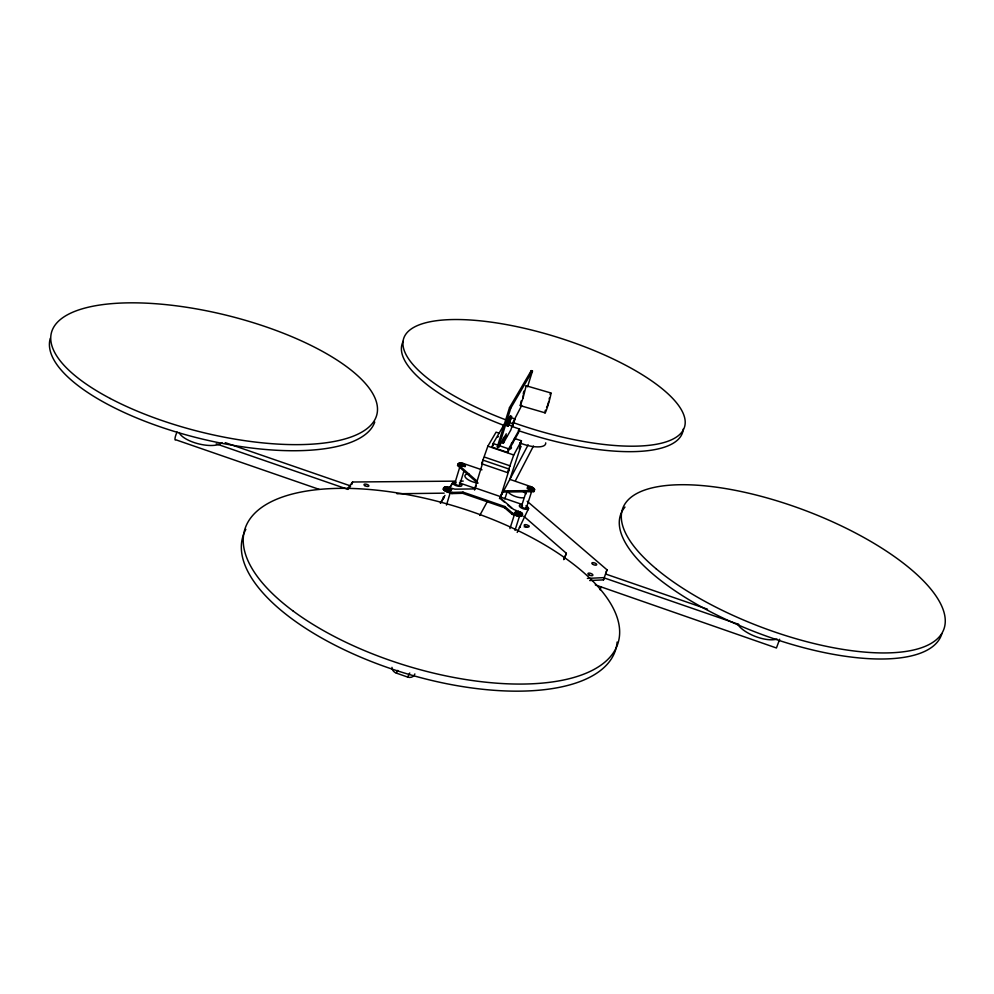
<?xml version="1.0" encoding="UTF-8"?>
<svg xmlns="http://www.w3.org/2000/svg" width="994" height="994" viewBox="0 0 994 994"><rect width="100%" height="100%" fill="white"/><g stroke="black" fill="none" stroke-linecap="round" stroke-linejoin="round"><path stroke-width="1.49" d="M545.11 412.845L520.309 405.614L523.092 397.886L523.204 394.953M514.395 438.416L521.44 440.814L519.365 449.126L520.881 446.306L509.872 479.257L499.497 498.653L503.349 490.899L534.138 490.527L534.524 489.731L531.902 486.998L509.81 479.356M546.538 407.291L546.936 407.13M511.189 417.803L508.617 425.059L509.263 423.755M503.349 490.899L502.989 492.042L533.778 491.657C535.356 488.352 529.355 487.632 527.479 486.675M517.191 532.424L528.51 508.605L525.913 505.847M443.833 488.253L443.299 489.123L444.057 490.291L447.089 491.943L451.885 493.596L462.645 493.297L504.542 507.723L512.245 514.37L518.955 516.408L522.061 515.7L521.651 512.829L513.438 509.313L499.858 497.497M522.061 515.7L522.496 514.035L521.651 512.829M526.137 385.945L523.092 397.886M549.284 399.265L549.26 398.159M475.418 488.004L474.896 488.911L454.867 489.16L445.859 486.749L443.659 487.955L446.256 490.291L452.245 492.428L463.005 492.129L504.915 506.555L512.618 513.202L519.328 515.24L522.434 514.544M521.154 400.955L520.309 405.614M779.656 639.279L776.438 647.989L595.294 584.882M548.75 401.452L547.259 406.31M351.938 484.252L352.572 482.003L455.538 481.146M443.299 489.123L443.759 487.458M512.991 423.779L512.432 426.351L515.029 418.785L512.991 423.779L509.176 422.475M443.523 489.694L443.871 488.526M444.554 488.004L444.902 486.836M444.057 490.291L444.405 489.123M445.859 486.749L445.511 487.917L451.823 489.446M444.865 490.899L445.225 489.731M446.641 487.979L447.002 486.824M445.908 491.458L446.256 490.291M447.884 488.203L448.232 487.035M447.089 491.943L447.437 490.763M449.126 488.563L449.487 487.395M477.07 482.599L457.588 465.515L457.936 464.372L459.489 463.042L462.695 463.266L481.978 469.814M450.071 487.532L453.152 482.189L455.848 481.941L455.5 483.072M457.588 465.515L458.396 463.614M458.806 463.266L458.06 464.757M446.468 505.114L450.369 492.241M459.141 464.173L459.489 463.042M453.5 483.084L453.836 481.966M460.408 462.968L460.06 464.099L463.552 464.745L463.9 463.614M454.42 482.997L454.755 481.879M454.854 483.283L459.924 466.584M451.885 493.596L452.245 492.428M461.154 464.173L461.502 463.042M462.347 464.397L462.695 463.266M459.688 484.948L463.937 471.032M462.645 493.297L463.005 492.129M482.488 463.626L475.008 487.868L500.653 496.677L509.152 469.615L507.536 472.622L481.643 463.751L487.868 446.157L496.081 432.154L498.901 433.123M474.536 490.067L474.896 488.911M511.376 426.264L519.638 429.085L518.545 432.552L507.574 452.419L491.98 447.089L493.086 443.523L504.48 423.916M503.784 437.372L502.144 442.653L503.399 443.076L506.269 433.831L498.615 447.275L497.335 446.828L509.512 407.615L531.256 370.638L532.473 371.048L527.541 386.815M498.615 447.275L510.804 408.062L532.473 371.048M506.778 425.668L509.027 418.412L510.456 415.952L511.724 416.387L508.046 426.103L506.778 425.668L510.456 415.952M513.712 420.785L510.879 429.88L503.399 443.076M523.254 393.475L524.012 391.052M529.914 374.937L531.256 370.638M521.713 405.453L514.42 419.543M507.574 452.419L508.679 448.853L519.638 429.085M507.536 472.622L513.749 455.003L521.44 440.814M504.865 498.963L507.188 491.57M504.542 507.723L504.915 506.555M512.245 514.37L512.618 513.202M509.959 528.597L514.507 514.32M516.47 515.824L516.843 514.656M520.806 512.221L520.434 513.376L518.185 512.332L518.557 511.177M517.725 516.184L518.098 515.016M519.377 512.817L519.75 511.649M521.527 506.207L526.398 490.937M518.955 516.408L519.328 515.24M514.991 530.324L519.551 516.06M520.073 516.47L520.446 515.302M520.993 516.358L521.365 515.203M521.85 514.619L522.223 513.451M530.386 487.669L530.746 486.538M521.676 516.097L522.496 514.035M531.542 488.129L531.902 486.998M526.385 507.884L531.715 491.222M532.56 488.675L532.921 487.545M526.572 507.512L526.932 506.381M527.739 506.977L528.149 509.736L528.559 508.12M533.38 489.259L533.741 488.129M533.94 489.843L534.3 488.713M527.938 508.692L528.299 507.561M533.778 491.657L534.573 489.259M534.151 490.874L534.524 489.731M523.776 516.234L566.356 553.298L564.058 559.336M589.691 580.533L603.495 579.875L604.277 577.613L587.379 578.409M606.228 572.059L606.999 569.823L527.168 501.249M600.103 589.802L601.109 586.895M603.495 579.875L606.999 569.823M563.76 559.647L566.356 553.298M515.538 480.487L533.443 446.058M391.959 667.347A6.039 5.343 28.6 0 0 396.283 673.075L407.627 677.063L409.764 673M509.723 479.655L528.149 444.815M396.283 673.075L397.749 670.378M479.767 515.439L487.072 501.995M502.144 442.653L505.934 435.993L507.176 436.416M497.335 446.828L499.647 442.802M475.008 487.868L476.312 485.594M508.046 426.103L509.475 423.618M481.643 463.751L482.786 461.763M491.98 447.089L493.434 444.591M440.317 503.076L444.977 495.385M449.636 487.681L452.742 482.55A4.808 1.826 16.9 0 0 455.911 485.581A4.808 1.826 16.9 0 0 461.564 485.929A4.808 1.826 16.9 0 0 459.377 482.96M440.74 502.952L443.858 497.808M348.956 488.265L350.658 485.967L225.216 442.641M347.44 488.886L352.572 482.003M396.991 493.757L444.144 493.161M460.147 481.108L463.216 481.084M526.05 385.722L550.85 392.965M509.512 407.615L510.804 408.062M511.015 417.617L514.83 418.921M509.027 418.412L510.307 418.847M508.766 424.86L512.569 426.153M493.086 443.523L508.679 448.853M487.868 446.157L513.749 455.003M484.5 457.091L510.32 465.938M482.773 460.048L508.704 468.932M459.675 483.009L475.567 488.464M500.144 496.913L521.875 504.38M605.557 573.998L707.504 609.21M216.207 443.846L348.099 489.421M604.19 577.912L738.815 624.418M319.223 489.383L175.888 439.808A5.107 1.156 -70.7 0 1 175.081 437.969A5.107 1.156 -70.7 0 1 177.106 432.092M516.01 511.55L518.185 512.332M526.795 527.342L526.497 527.218A2.535 0.982 17.9 0 0 524.173 526.87M500.926 499.15L504.43 502.144M507.922 505.151L511.425 508.145M457.936 464.372L477.12 481.195M414.883 673.932A6.039 5.343 28 0 1 407.627 677.063M221.985 442.591A22.725 8.772 13.8 0 1 199.446 444.069A22.725 8.772 13.8 0 1 179.131 432.552M374.738 422.077A167.588 60.137 14 0 1 194.476 437.111A167.588 60.137 14 0 1 50.334 338.159M545.706 442.852A19.992 6.995 17.5 0 1 519.75 442.877M776.96 639.005A23.235 9.145 21 0 1 755.278 636.409A23.235 9.145 21 0 1 737.486 623.822M617.125 642.049A194.787 83.869 16.9 0 1 405.217 673.286A194.787 83.869 16.9 0 1 245.853 529.355M505.772 419.828A147.224 47.488 17.5 0 1 443.796 319.956A147.224 47.488 17.5 0 1 679.548 406.857A147.224 47.488 17.5 0 1 512.904 422.462M683.3 428.961A147.062 47.811 17.5 0 1 518.359 430.588M504.033 425.432A147.062 47.811 17.5 0 1 403.34 341.079M941.84 633.787A171.328 62.734 20.7 0 1 750.694 630.171A171.328 62.734 20.7 0 1 624.977 507.077M443.647 497.982A2.522 0.982 16.8 0 1 443.883 496.801M520.135 526.261A2.56 0.994 17.8 0 1 519.377 527.292M461.117 466.596A2.311 0.857 16.9 0 1 460.744 466.323M464.72 466.584A2.311 0.857 16.9 0 0 462.483 465.391A2.311 0.857 16.9 0 0 460.433 465.565L460.297 465.44A2.572 0.957 16.9 0 1 462.645 465.006A2.572 0.957 16.9 0 1 465.254 466.621M511.413 447.424A8.126 2.895 17.3 0 1 508.046 449.251M513.239 441.584A8.138 2.883 17.3 0 1 511.401 443.274M497.783 437.099A8.138 2.883 17.3 0 1 498.416 436.528M515.662 514.445A2.671 1.031 17.7 0 1 515.215 514.122M514.78 513.476A2.671 1.031 17.7 0 1 514.805 513.215L514.967 512.892A2.671 1.031 17.7 0 1 517.613 512.73A2.671 1.031 17.7 0 1 520.036 514.358M519.738 514.358A2.671 1.031 17.7 0 0 517.116 512.954L516.47 512.842A2.671 1.031 17.7 0 0 515.016 513.003L514.805 513.215A2.671 1.031 17.7 0 0 515.066 513.476M527.342 488.265A2.584 0.957 17.7 0 1 529.69 488.327A2.584 0.957 17.7 0 1 531.914 489.595M446.94 490.899A2.659 1.019 16.8 0 1 446.381 490.601M445.834 489.185A2.659 1.019 16.8 0 1 448.319 489.247A2.659 1.019 16.8 0 1 450.555 490.551M528.51 508.605A4.821 1.839 17.8 0 1 523.95 508.965A4.821 1.839 17.8 0 1 519.39 506.145A4.821 1.839 17.8 0 1 522.384 504.828M526.273 507.325A2.572 0.982 17.8 0 1 524.994 508.257A2.572 0.982 17.8 0 1 521.813 506.977A2.572 0.982 17.8 0 1 522.546 505.822M459.737 484.699A2.56 0.969 16.9 0 1 457.836 485.246A2.56 0.969 16.9 0 1 455.003 483.929A2.56 0.969 16.9 0 1 455.935 482.922M447.114 490.589A2.659 1.019 16.8 0 1 446.567 490.291M445.784 489.085A2.659 1.019 16.8 0 1 448.505 488.936A2.659 1.019 16.8 0 1 450.854 490.539M528.684 489.632A2.584 0.957 17.7 0 1 528.137 489.334M527.292 488.166A2.584 0.957 17.7 0 1 529.839 488.029A2.584 0.957 17.7 0 1 532.188 489.582M516.383 514.432A2.671 1.031 17.7 0 1 515.377 513.811M461.651 466.621A2.572 0.957 16.9 0 1 460.694 466.037M550.055 394.494A10.362 0.683 -73.7 0 1 550.303 396.904A10.362 0.683 -73.7 0 1 546.315 410.311A10.362 0.683 -73.7 0 1 545.383 410.162M523.316 497.832A10.064 3.79 17.6 0 1 513.724 495.857A10.064 3.79 17.6 0 1 507.698 491.135M522.956 491.483A10.064 3.79 17.6 0 1 526.087 493.906M478.139 483.047A10.052 3.777 17.1 0 1 468.547 479.978A10.052 3.777 17.1 0 1 464.993 475.393L465.689 474.585A10.052 3.777 17.1 0 1 468.808 473.815M513.289 423.593L514.134 421.27L513.289 423.593M532.424 488.886L532.312 489.11A2.584 0.957 17.7 0 1 528.274 488.452A2.584 0.957 17.7 0 1 528.994 486.985A2.584 0.957 17.7 0 1 532.424 488.886M446.082 488.079L445.908 488.315A2.659 1.019 16.8 0 0 449.276 490.291A2.659 1.019 16.8 0 0 450.332 488.824A2.659 1.019 16.8 0 0 446.082 488.079M528.709 525.863L528.311 525.553A2.535 0.982 17.9 0 0 524.335 524.882A2.535 0.982 17.9 0 0 526.895 526.932A2.535 0.982 17.9 0 0 528.709 525.863M110.259 398.495A167.787 59.739 14.1 0 0 375.31 418.822A167.787 59.739 14.1 0 0 156.853 303.816A167.787 59.739 14.1 0 0 110.259 398.495M293.23 611.099A195.072 83.359 16.9 0 0 611.124 655.804A195.072 83.359 16.9 0 0 389.76 491.769A195.072 83.359 16.9 0 0 293.23 611.099M656.152 568.804A171.552 62.324 20.7 0 0 933.801 641.677A171.552 62.324 20.7 0 0 759.975 496.006A171.552 62.324 20.7 0 0 656.152 568.804M592.747 564.306A2.572 1.019 18.8 0 0 596.711 564.741A2.572 1.019 18.8 0 0 593.356 562.654A2.572 1.019 18.8 0 0 592.747 564.306M588.87 574.818A2.609 1.044 18.8 0 0 592.884 575.24A2.609 1.044 18.8 0 0 589.492 573.116A2.609 1.044 18.8 0 0 588.87 574.818M364.699 485.594A2.56 1.006 15.8 0 0 368.824 486.091A2.56 1.006 15.8 0 0 365.767 484.115A2.56 1.006 15.8 0 0 364.699 485.594M461.303 465.49A2.572 0.957 16.9 0 0 465.378 466.012A2.572 0.957 16.9 0 0 462.173 464.036A2.572 0.957 16.9 0 0 461.303 465.49M516.048 513.289A2.671 1.031 17.7 0 0 520.222 513.786A2.671 1.031 17.7 0 0 516.83 511.674A2.671 1.031 17.7 0 0 516.048 513.289"/></g></svg>
